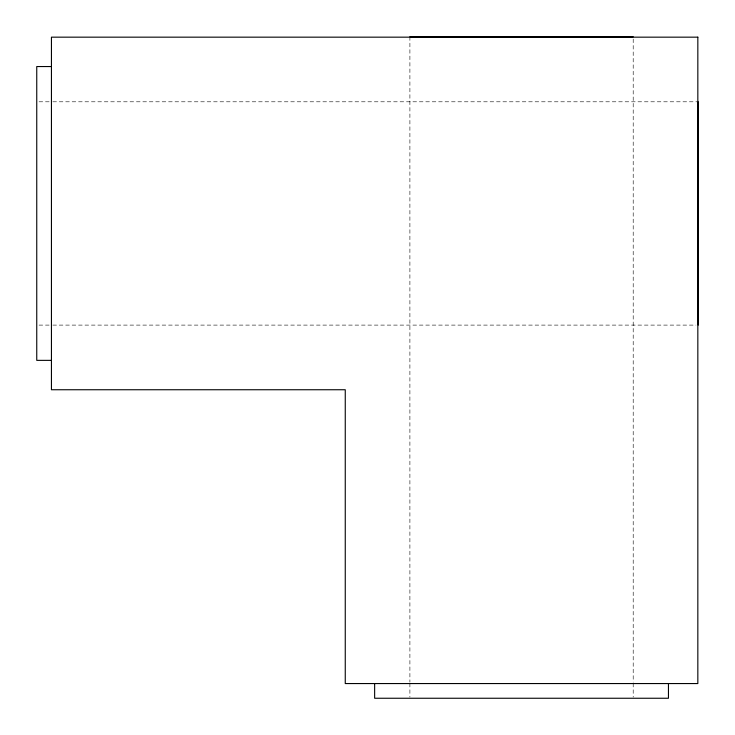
<?xml version="1.0" encoding="UTF-8"?>
<svg xmlns="http://www.w3.org/2000/svg" width="735" height="735" viewBox="0 0 735 735"><rect width="100%" height="100%" fill="white"/><g stroke="black" fill="none" stroke-linecap="round" stroke-linejoin="round"><path stroke-width="0.55" stroke-dasharray="3.67 2.76" d="M39.047 101.797L51.68 101.797M52.828 101.797L698.25 101.797M39.047 325.1L51.68 325.1M52.828 325.1L695.953 325.1M633.202 39.047L633.202 682.172M633.202 683.32L633.202 697.102M409.9 36.75L409.9 682.172M409.9 683.32L409.9 697.102"/><path stroke-width="1.1" d="M409.9 36.75L633.202 36.75M51.441 66.545L36.75 66.545L36.75 360.361L51.441 360.361M698.25 101.797L698.25 325.1M668.455 683.559L668.455 698.25L374.639 698.25L374.639 683.559M697.837 37.163L51.441 37.163L51.441 389.743L345.257 389.743L345.257 683.559L697.837 683.559L697.837 37.163"/></g></svg>
